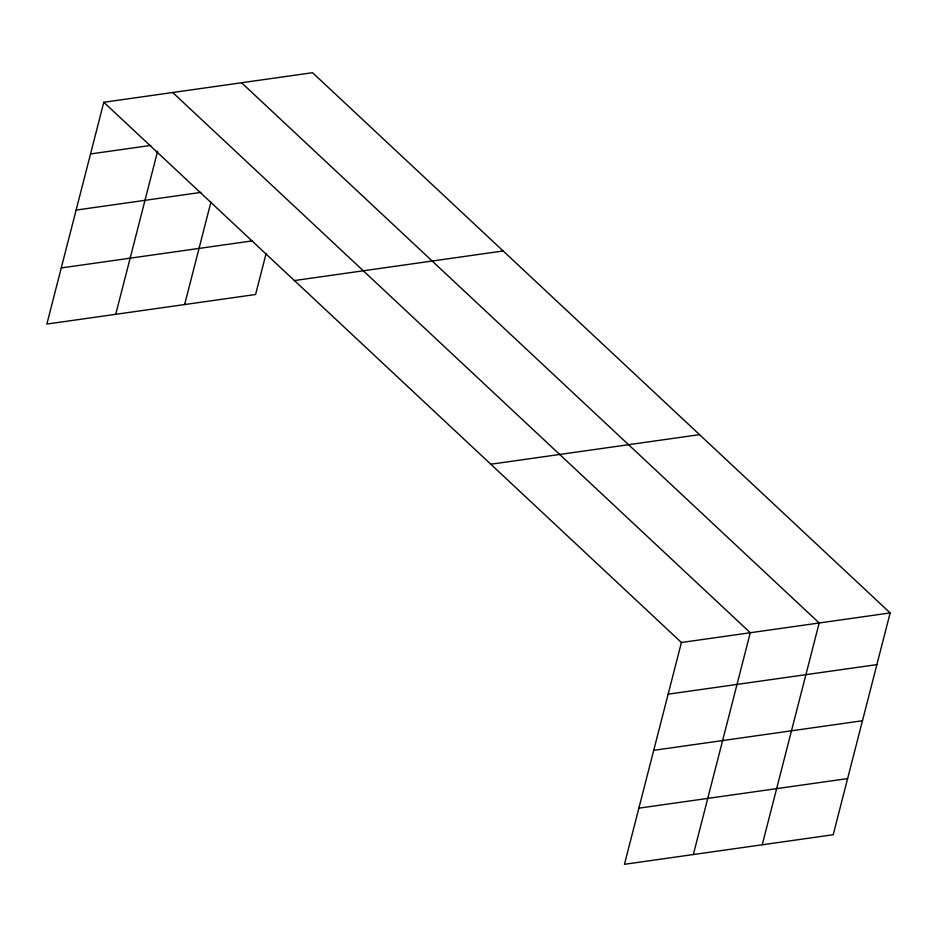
<?xml version="1.0" encoding="UTF-8"?>
<svg xmlns="http://www.w3.org/2000/svg" width="937" height="937" viewBox="0 0 937 937"><rect width="100%" height="100%" fill="white"/><g stroke="black" fill="none" stroke-linecap="round" stroke-linejoin="round"><path stroke-width="1.41" d="M103.796 102.274L681.41 642.501L624.452 864.301L833.204 834.726L890.15 612.927L312.548 72.699L103.796 102.274L46.85 324.073L255.59 294.499L266.049 253.798M115.731 314.317L157.615 151.208M184.624 304.56L210.989 201.865M693.345 854.544L750.291 632.744L172.689 92.505M762.226 844.787L819.172 622.976L241.57 82.749M90.526 153.949L150.81 145.411M76.12 210.087L200.975 192.401M61.268 267.935L252.627 240.821M294.405 280.55L503.157 250.975M490.789 464.225L699.541 434.651M681.41 642.501L890.15 612.927M668.14 694.176L876.88 664.614M653.721 750.326L862.462 720.752M638.87 808.162L847.61 778.588"/></g></svg>
